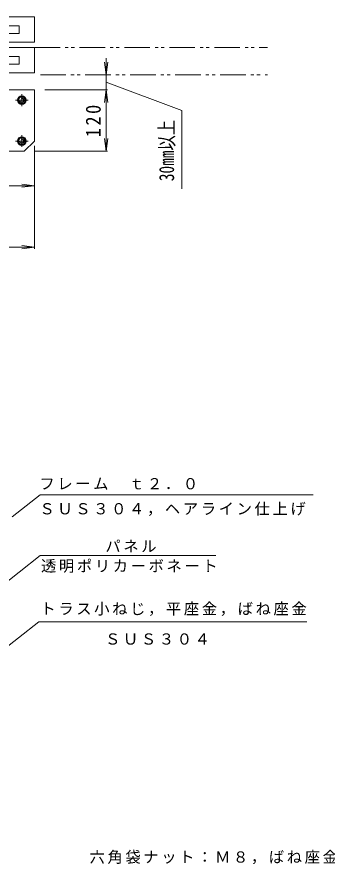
# Model space of a CAD drawing. Units: millimetres at full size, sheet at 1:10; details may follow other scales. Extents: x -902 to 1844, y -1369 to 1156.
# Drawn here: x 277 to 885, y -510 to 1135 of the extents above; entities that cross this region are included whole.
import ezdxf
from ezdxf.enums import TextEntityAlignment as Align

# ---------------------------------------------------------------- set-up
doc = ezdxf.new("R2010")
doc.units = ezdxf.units.MM
doc.header["$LTSCALE"] = 10
for name, pattern in [('CHAIN1', [8, 5, -1, 1, -1]), ('DASHED1', [1.8, 1.2, -0.6]), ('DOUBLE_CHAIN1', [8.8, 5, -1, 0.6, -0.6, 0.6, -1])]:
    doc.linetypes.add(name, pattern=pattern)
for name, color, linetype, lineweight in [('0-0_通り芯', 4, 'Continuous', 9), ('0-4_その他', 7, 'Continuous', 9), ('0-5_寸法', 2, 'Continuous', 9), ('0-9', 2, 'Continuous', 9), ('0-B', 2, 'Continuous', 9), ('0-E', 7, 'Continuous', 9), ('0-F', 7, 'Continuous', 9)]:
    doc.layers.add(name, color=color, linetype=linetype, lineweight=lineweight)
doc.styles.add('ＭＳ ゴシック', font='')
doc.styles.get('ＭＳ ゴシック').set_extended_font_data('MS Gothic')

msp = doc.modelspace()

# ---------------------------------------------------------------- linework, layer by layer
at = {"layer": '0-0_通り芯'}
for p, q in [((-500.76, 991.22), (311.87, 991.22)), ((311.87, 891.22), (311.87, 991.22)), ((311.87, 891.22), (291.87, 871.22)), ((201.87, 871.22), (291.87, 871.22))]:
    msp.add_line(p, q, dxfattribs=at)
at = {"layer": '0-0_通り芯', "linetype": 'CHAIN1'}
for p, q in [((299.37, 971.22), (274.36, 971.22)), ((286.87, 982.72), (286.87, 959.72)), ((299.37, 891.22), (274.36, 891.22)), ((286.87, 902.72), (286.87, 879.72))]:
    msp.add_line(p, q, dxfattribs=at)
at = {"layer": '0-4_その他'}
for p, q in [((451.87, 991.22), (451.87, 1053.51)), ((451.87, 1021.22), (448.6, 1046)), ((451.87, 1021.22), (455.13, 1046)), ((454.87, 991.22), (331.87, 991.22)), ((451.87, 991.22), (448.6, 966.43)), ((451.87, 871.22), (451.87, 991.22)), ((451.87, 991.22), (455.13, 966.43)), ((451.87, 871.22), (448.6, 896)), ((451.87, 871.22), (455.13, 896)), ((311.87, 680.14), (311.87, 882.05)), ((454.87, 871.22), (311.87, 871.22)), ((311.87, 803.8), (287.08, 807.06)), ((181.87, 803.8), (311.87, 803.8)), ((311.87, 803.8), (287.08, 800.54)), ((-675.43, 683.14), (311.87, 683.14)), ((311.87, 683.14), (287.08, 686.4)), ((311.87, 683.14), (287.08, 679.88)), ((323.08, 197.96), (857.3, 197.96)), ((323.08, 79.16), (666.54, 79.16)), ((320.38, -50.62), (845.22, -50.62))]:
    msp.add_line(p, q, dxfattribs=at)
at = {"layer": '0-5_寸法', "color": 7, "linetype": 'DOUBLE_CHAIN1'}
for p, q in [((311.87, 1074.61), (767.73, 1074.61)), ((323.28, 1021.22), (767.73, 1021.22))]:
    msp.add_line(p, q, dxfattribs=at)
at = {"layer": '0-5_寸法', "color": 7}
for q in [(451.87, 1006.22), (600.2, 797.32)]:
    msp.add_line((600.2, 950.96), q, dxfattribs=at)
at = {"layer": '0-9'}
for centre, radius in [((286.87, 971.22), 8.5), ((286.87, 971.22), 7.7), ((286.87, 891.22), 8.5), ((286.87, 891.22), 7.7)]:
    msp.add_circle(centre, radius, dxfattribs=at)
at = {"layer": '0-B'}
for points in [[(290.62, 964.72), (294.37, 971.22), (290.62, 977.72), (283.11, 977.72), (279.36, 971.22), (283.11, 964.72)], [(290.62, 884.72), (294.37, 891.22), (290.62, 897.72), (283.11, 897.72), (279.36, 891.22), (283.11, 884.72)]]:
    msp.add_lwpolyline(points, close=True, dxfattribs=at)
for centre in [(286.87, 971.22), (286.87, 891.22)]:
    msp.add_circle(centre, 6.5, dxfattribs=at)
at = {"layer": '0-B', "linetype": 'DASHED1'}
for centre in [(286.87, 971.22), (286.87, 891.22)]:
    msp.add_circle(centre, 4, dxfattribs=at)
at = {"layer": '0-E'}
for p, q in [((311.87, 1134.61), (-660.43, 1134.61)), ((311.87, 1084.61), (311.87, 1134.61)), ((-630.43, 1117.11), (281.87, 1117.11)), ((-630.43, 1102.11), (281.87, 1102.11)), ((281.87, 1102.11), (281.87, 1117.11)), ((311.87, 1084.61), (-775.43, 1084.61)), ((311.87, 1074.61), (-610.43, 1074.61)), ((311.87, 1024.61), (311.87, 1074.61)), ((-580.43, 1057.11), (281.87, 1057.11)), ((281.87, 1042.11), (281.87, 1057.11)), ((-580.43, 1042.11), (281.87, 1042.11)), ((311.87, 1024.61), (-610.43, 1024.61))]:
    msp.add_line(p, q, dxfattribs=at)
at = {"layer": '0-F'}
for p, q in [((323.08, 197.96), (268.22, 154.84)), ((323.08, 79.16), (220.22, -1.68)), ((320.38, -50.62), (217.52, -131.46))]:
    msp.add_line(p, q, dxfattribs=at)

# ---------------------------------------------------------------- texts
at = {"layer": '0-4_その他', "color": 2, "style": 'ＭＳ ゴシック', "width": 0.75}
msp.add_text('30㎜以上', height=29.33, rotation=90, dxfattribs=at).set_placement((593.86, 812.64), align=Align.BOTTOM_LEFT)
at = {"layer": '0-4_その他', "color": 2, "insert": (441.87, 898.72), "char_height": 29.33, "attachment_point": 7, "rotation": 90, "style": 'ＭＳ ゴシック'}
msp.add_mtext('\\T1.27;\\W0.9;120', dxfattribs=at)
at = {"layer": '0-5_寸法', "color": 7, "char_height": 21.99, "attachment_point": 7, "style": 'ＭＳ ゴシック'}
for s, insert in [('\\T1.17;フレーム\u3000ｔ２．０', (321.43, 208)), ('\\T1.17;ＳＵＳ３０４，ヘアライン仕上げ', (321.43, 156.75)), ('\\T1.17;パネル', (450.55, 85.24)), ('\\T1.17;透明ポリカーボネート', (324.56, 45.33)), ('\\T1.17;トラス小ねじ，平座金，ばね座金', (323.47, -39.13)), ('\\T1.17;ＳＵＳ３０４', (449.91, -95.61)), ('\\T1.17;六角袋ナット：Ｍ８，ばね座金，平座金', (419.55, -525.49))]:
    msp.add_mtext(s, dxfattribs=dict(at, insert=insert))

doc.saveas('drawing.dxf')
